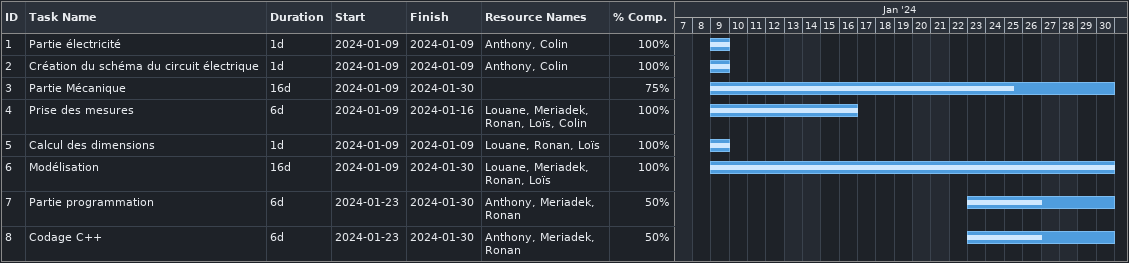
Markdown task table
| ID | Task | Duration | Start | Finish | Resources | % complete |
|---|---|---|---|---|---|---|
| 1 | Partie électricité | 1d | 2024-01-09 | 2024-01-09 | Anthony, Colin | 100 |
| 2 | Création du schéma du circuit électrique | 1d | 2024-01-09 | 2024-01-09 | Anthony, Colin | 100 |
| 3 | Partie Mécanique | 16d | 2024-01-09 | 2024-01-30 |  | 75 |
| 4 | Prise des mesures | 6d | 2024-01-09 | 2024-01-16 | Louane, Meriadek, Ronan, Loïs, Colin | 100 |
| 5 | Calcul des dimensions | 1d | 2024-01-09 | 2024-01-09 | Louane, Ronan, Loïs | 100 |
| 6 | Modélisation | 16d | 2024-01-09 | 2024-01-30 | Louane, Meriadek, Ronan, Loïs | 100 |
| 7 | Partie programmation | 6d | 2024-01-23 | 2024-01-30 | Anthony, Meriadek, Ronan | 50 |
| 8 | Codage C++ | 6d | 2024-01-23 | 2024-01-30 | Anthony, Meriadek, Ronan | 50 |
